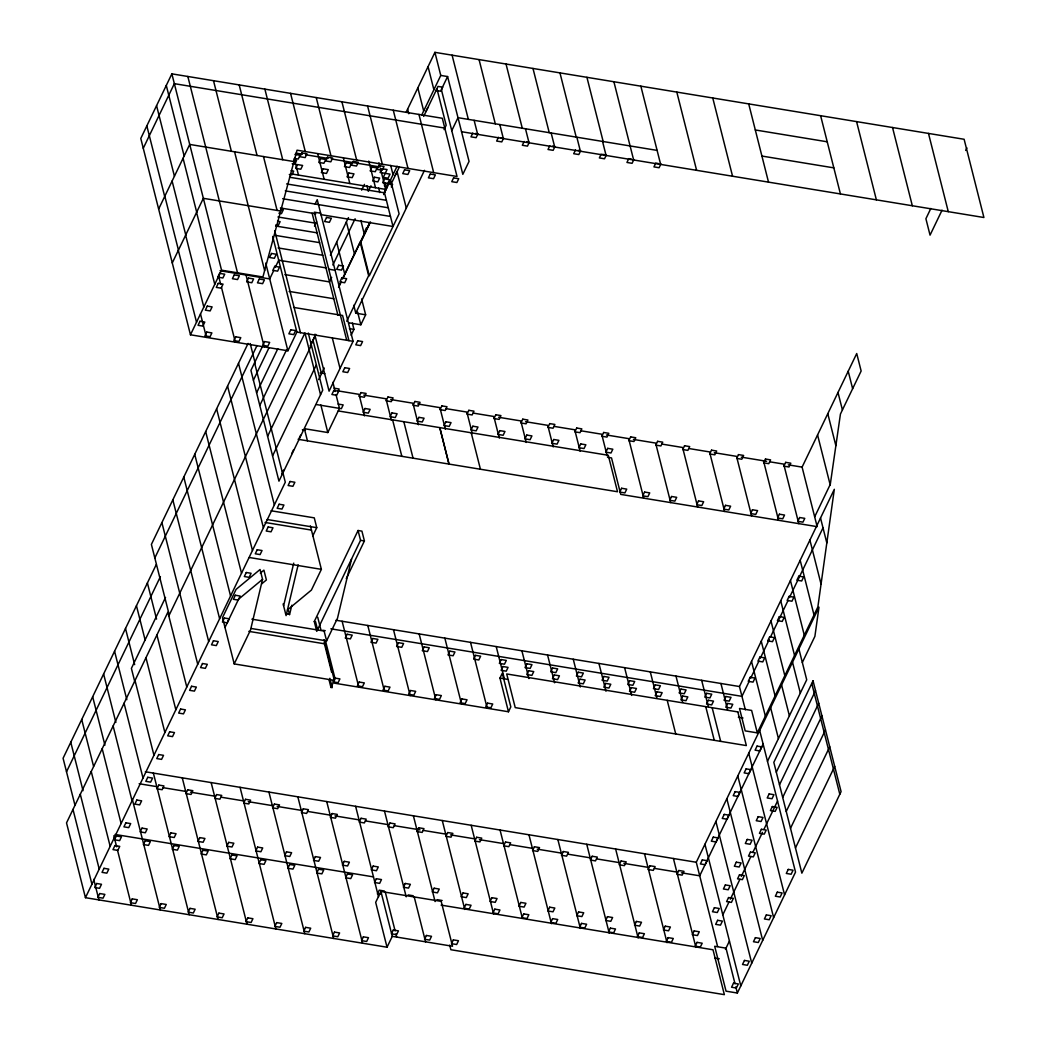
<?xml version="1.0" encoding="UTF-8"?>
<svg xmlns="http://www.w3.org/2000/svg" width="1047" height="1047" viewBox="0 0 1047 1047"><rect width="100%" height="100%" fill="white"/><g stroke="black" fill="none" stroke-linecap="round" stroke-linejoin="round"><path stroke-width="1.5" d="M234.214 663.916L222.501 617.638L236.085 589.382L260.062 569.503L262.548 579.318L250.521 630.019L234.214 663.916L334.373 680.367L324.073 639.691M283.606 605.807L293.736 563.129M298.146 564.817L286.093 615.623L283.122 603.923M291.825 605.231L289.561 614.746L288.043 608.765M351.556 559.033L337.514 618.175L325.866 642.387L335.092 678.849L330.957 687.447L332.239 687.657L329.884 678.299M171.865 73.853L221.545 270.191L262.915 276.984L297.034 150.192L457.042 176.472L442.318 118.272L171.865 73.853L140.782 138.453L190.462 334.791L287.899 350.784L296.89 332.082L272.691 236.439M143.269 148.268L174.339 83.668L444.792 128.087M158.647 209.034L189.716 144.434L293.985 161.565M172.284 262.915L203.354 198.315L280.675 211.01M190.462 334.791L221.545 270.191M273.856 270.283L269.707 278.921L220.027 270.754M275.243 267.404L278.711 260.206L325.957 267.888M248.087 343.403L151.396 544.414L169.261 614.995M315.173 203.943L317.228 199.663L353.075 341.309L329.085 391.185L314.702 334.333M154.825 557.972L256.986 345.589M314.48 226.06L316.547 221.781M156.291 564.49L63.082 758.25L74.939 805.091M262.3 346.714L250.927 370.376L278.96 481.162L322.738 390.138L308.289 333.025M253.413 380.192L269 347.774M66.511 771.809L160.413 576.622M256.607 392.808L277.821 348.703M165.518 597.471L131.399 668.392L134.998 682.592M330.394 255.167L348.468 217.606M361.673 190.161L364.448 184.377M259.8 405.438L286.629 349.633M406.262 111.95L434.924 52.35L964.117 139.277L983.918 217.514L461.544 131.713M332.881 264.996L355.116 218.758M370.978 185.79L368.322 191.3L366.908 185.699M381.906 168.711L380.087 172.506L390.034 174.142L388.084 178.186L383.267 177.388L387.05 169.562L383.189 168.92M168.803 615.95L263.216 419.677M329.596 281.669L331.663 277.39M263.347 419.454L304.939 332.985L320.552 394.693M384.419 185.816L385.715 183.12M365.154 230.589L366.45 227.893M385.846 187.557L389.615 179.718L384.485 178.88L382.652 182.675L392.612 184.311L391.316 187.007M310.148 345.942L315.723 334.346M338.94 286.106L341.06 281.695M342.474 278.751L360.142 242.027L368.649 275.675L346.74 321.233M310.763 345.222L315.618 335.105M338.561 287.428L341.335 281.643M342.722 278.764L369.827 222.409M383.817 193.342L385.702 189.402L380.401 168.462M359.658 244.056L365.783 231.308M367.824 227.055L369.185 224.228M384.17 193.08L386.893 187.413M388.947 183.173L397.114 166.172M421.64 115.209L440.761 75.436L434.924 52.35M370.481 221.964L360.783 242.132L369.303 275.78L399.09 213.837L390.583 180.176L383.647 194.585M267.6 436.285L311.391 345.261M395.19 175.412L397.14 171.368M425.841 111.702L427.791 107.658M390.767 184.782L399.182 167.298M423.655 116.413L436.939 88.786L446.166 125.247L444.072 129.606M447.593 76.549L441.35 89.505L462.826 174.352L469.056 161.395L447.593 76.549L440.761 75.436M442.174 88.563L440.879 91.259L436.062 90.461L437.999 86.417L442.816 87.202M272.573 455.916L316.351 364.893M318.668 379.59L324.243 368.007M348.847 322.816L360.835 324.779L365.639 314.794L355.771 313.171L424.493 170.321M281.892 474.029L283.842 469.985M291.629 453.809L293.579 449.752M299.285 437.868L300.581 435.172M351.138 335.223L353.951 329.373L352.342 323.039M451.767 130.653L457.997 117.683L657.11 150.388M392.272 936.345L452.54 946.252L441.18 901.375L380.912 891.468L392.272 936.345L387.037 947.221L85.448 897.685L285.294 482.209L282.507 471.15M337.932 391.539L339.149 389.013L334.019 388.162M224.987 627.454L238.572 599.198L262.548 579.318M304.69 428.733L327.816 432.542L339.464 408.33L335.982 394.562M472.799 133.048L470.967 136.843L476.11 137.681L477.929 133.885L475.364 133.466M498.477 137.262L496.644 141.057L501.788 141.895L503.607 138.112L501.042 137.681M312.687 536.143L316.757 527.675L314.27 517.859L271.068 510.766M524.154 141.476L522.335 145.271L527.466 146.122L529.285 142.327L526.72 141.908M310.383 525.869L321.377 569.346L311.404 590.076L287.441 609.943M358.061 530.502L360.548 540.331L316.77 631.341L314.283 621.525L358.061 530.502L361.922 531.143L364.408 540.959L346.256 578.677M549.832 145.703L548.013 149.499L553.143 150.336L554.975 146.541L552.41 146.122M575.523 149.917L573.691 153.713L578.834 154.55L580.653 150.768L578.088 150.336M601.2 154.131L599.368 157.927L604.512 158.778L606.331 154.982L602.483 154.354M633.906 159.51L632.074 163.306L626.944 162.455L628.763 158.66L631.328 159.092M660.906 163.947L659.087 167.742L653.943 166.892L655.775 163.096L658.341 163.528M380.912 891.468L375.677 902.344L387.037 947.221M508.476 711.764L499.956 678.103L502.298 673.234L510.818 706.895L508.476 711.764L334.399 683.168M607.535 457.277L611.513 457.932L620.74 494.393L817.157 526.654L802.094 467.119L856.721 353.533L861.144 371.004L840.44 414.049L830.206 484.918L817.563 434.937M930.835 208.458L925.901 218.731L930.05 235.143L942.051 210.185M965.687 150.428L966.904 147.902M814.671 516.838L830.14 484.669M745.346 709.801L739.457 686.531L834.315 489.315L817.851 607.011L757.308 732.874L745.189 730.885L739.509 708.453L751.628 710.442L757.308 732.874M749.312 681.008L741.943 696.347L330.878 628.828M750.66 678.22L758.879 661.141M760.266 658.249L769.296 639.468M770.697 636.576L788.064 600.455M789.451 597.562L823.007 527.832M717.588 946.462L696.281 862.257L818.976 607.195L814.893 636.367L802.329 662.489M763.106 744.024L699.71 875.816L681.414 872.818M767.49 761.326L806.714 679.778L798.9 648.931M776.311 772.176L815.534 690.64M779.505 784.805L818.728 703.257M722.81 914.829L728.974 902.03M730.335 899.19L739.915 879.284M741.289 876.431L750.856 856.525M752.911 852.258L762.491 832.352M763.865 829.499L777.541 801.06M782.698 797.421L821.921 715.886M786.245 811.451L825.468 729.903M725.44 949.328L729.432 941.017M790.511 828.282L829.734 746.733M795.471 847.913L834.695 766.365M735.007 983.748L726.003 948.15L714.682 946.292L726.042 991.169L737.363 993.027L795.524 872.112L759.677 730.466M260.323 573.115L263.909 570.144L266.396 579.959L261.606 583.925M755.319 129.972L827.222 141.79M761.915 156.055L833.818 167.86M296 153.163L302.426 154.223M305.632 154.747L328.104 158.437M331.31 158.961L380.035 166.97M294.914 154.419L300.044 155.27L298.225 159.052L294.377 158.424M294.024 159.969L296.589 160.387L294.77 164.183L292.192 163.751M291.131 170.687L293.697 171.106L291.877 174.901L289.312 174.483M292.048 174.024L385.702 189.402M289.561 177.231L384.498 192.818L393.018 226.479L320.604 214.583M286.616 183.919L386.395 200.304M285.294 190.868L388.28 207.777M282.664 198.721L390.466 216.428M320.657 213.222L314.322 212.175L346.727 340.262M280.374 207.973L315.775 213.797M280.714 209.413L283.279 209.832L281.46 213.627L278.895 213.208M277.939 216.991L314.597 223.011M277.534 221.218L280.112 221.637L278.28 225.432L275.714 225M275.636 226.021L317.084 232.827M274.942 235.313L319.571 242.642M278.136 247.93L322.764 255.272M328.745 269.21L335.092 270.257M284.876 274.576L329.504 281.905M289.129 291.406L333.771 298.735M294.089 307.491L342.565 315.461L348.952 340.694M349.397 328.627L353.951 329.373M296.89 332.082L353.075 341.309M320.146 372.902L324.779 373.661M338.39 390.95L359.003 394.339L364.461 415.881M363.767 395.125L385.977 398.763L391.421 420.305M390.727 399.548L412.937 403.2L418.394 424.742M417.701 403.972L439.897 407.623L445.355 429.165M446.244 408.67L466.87 412.06L472.315 433.602M473.218 413.094L493.831 416.484L499.288 438.026M498.594 417.269L520.804 420.907L526.248 442.449M525.555 421.692L547.764 425.344L553.209 446.886M554.112 426.391L574.724 429.767L580.182 451.309M581.072 430.814L601.698 434.204L607.142 455.746M606.449 434.976L628.658 438.628L643.722 498.176M633.422 439.413L655.618 443.064L670.695 502.599M661.966 444.098L682.592 447.488L697.655 507.036M688.939 448.535L709.552 451.911L724.616 511.46M714.316 452.697L736.525 456.348L751.589 515.896M741.276 457.133L766.6 461.282M769.702 461.792L783.706 464.096L798.782 523.644M788.299 464.855L802.094 467.119M338.037 404.063L343.167 404.901L341.348 408.696L316.325 404.535M338.207 410.934L608.281 455.288L617.508 491.75L298.107 439.295M302.387 429.767L305.423 430.265M267.155 519.521L316.757 527.675M265.048 522.453L311.443 530.083M360.548 540.331L364.408 540.959M249.395 557.514L321.377 569.346M336.022 620.256L739.457 686.531M285.609 613.738L289.469 614.38M314.283 621.525L315.566 621.748L317.699 630.15M322.685 630.255L325.251 630.674M251.882 619.183L324.112 631.053L326.599 640.869L251.162 628.475M248.833 631.367L325.146 643.905M499.956 678.103L507.586 679.359M738.344 717.26L742.99 718.02M145.35 771.77L696.281 862.257M139.146 783.745L156.801 786.637M163.227 787.697L185.699 791.388M190.502 792.173L214.583 796.126M221.009 797.186L243.48 800.876M248.296 801.662L272.364 805.627M277.18 806.412L301.261 810.365M307.674 811.425L330.145 815.116M334.961 815.901L359.042 819.853M365.455 820.913L387.927 824.604M394.353 825.664L420.03 829.878M423.237 830.402L445.708 834.093M450.524 834.891L474.605 838.843M479.421 839.629L503.502 843.594M509.915 844.641L532.386 848.332M537.203 849.13L561.284 853.083M567.696 854.13L590.168 857.82M596.594 858.88L619.065 862.571M623.881 863.356L647.949 867.322M654.375 868.369L676.846 872.059M115.052 834.446L373.465 876.889M384.38 891.01L379.236 890.172L377.417 893.955L379.982 894.387M408.134 894.91L413.264 895.761M437.018 899.661L442.161 900.499M441.114 905.118L713.007 949.773L724.367 994.65L450.864 949.721L449.687 945.088M714.669 958.031L719.25 958.777M928.48 133.427L948.281 211.664M892.528 127.512L912.33 205.762M856.577 121.609L876.378 199.846M820.626 115.707L840.427 193.944M848.214 371.227L852.638 388.699M837.993 392.468L842.416 409.94M827.784 413.709L835.872 445.682M748.71 103.889L768.511 182.139M820.521 518.003L826.816 542.922M712.758 97.986L732.56 176.223M809.907 540.069L821.057 584.134M800.183 560.302L814.016 614.995M676.807 92.084L696.608 170.321M763.485 460.772L778.549 520.32M790.446 580.522L804.292 635.215M811.778 683.482L839.812 794.267M780.722 600.756L794.555 655.448M792.514 662.201L800.327 693.062M640.856 86.181L660.657 164.418M770.985 620.976L784.831 675.668M781.572 684.96L789.386 715.808M761.261 641.209L775.094 695.902M613.895 81.745L633.644 159.982M770.631 707.72L778.431 738.567M751.524 661.429L765.37 716.122M586.922 77.321L603.177 141.541M602.535 141.424L606.082 155.453M748.736 753.225L784.569 894.871M720.925 683.482L727.56 709.748M576.845 137.209L580.404 151.239M559.962 72.884L576.203 137.105M737.795 775.984L773.628 917.617M712.156 707.707L720.676 741.368M701.66 680.314L708.309 706.594M705.743 706.646L714.263 740.308M726.84 798.73L762.687 940.376M551.167 132.995L554.714 147.012M532.988 68.461L549.243 132.681M715.899 821.489L751.733 963.135M675.982 676.1L682.631 702.367M525.489 128.781L529.036 142.798M704.945 844.248L740.792 985.894M667.214 700.325L675.734 733.986M506.028 64.024L522.283 128.244M735.792 986.837L737.363 993.027M650.292 671.886L656.94 698.153M499.812 124.554L503.358 138.584M479.068 59.6L495.31 123.821M673.417 858.501L695.915 947.417M624.614 667.659L631.642 695.43M474.121 120.34L477.681 134.356M452.095 55.177L468.349 119.384M598.936 663.445L605.964 691.216M644.52 853.763L667.018 942.68M428.053 66.642L433.89 89.715M573.259 659.23L580.274 686.989M615.636 849.012L638.133 937.929M417.832 87.869L423.682 110.956M418.957 114.437L433.68 172.637M547.568 655.003L554.596 682.775M407.623 109.11L408.788 113.73M586.739 844.275L609.236 933.178M393.279 110.223L408.003 168.423M471.202 432.777L480.429 469.239M521.89 650.789L528.918 678.561M397.075 171.656L406.301 208.117M390.688 165.439L393.031 174.666M557.855 839.524L580.352 928.44M367.602 105.996L382.325 164.196M378.962 162.756L379.668 165.57M496.213 646.575L504.366 678.822M449.006 464.07L439.779 427.608L448.967 464.07M378.648 188.107L379.786 192.596M368.766 161.094L375.52 187.727M528.957 834.773L551.455 923.69M341.911 101.781L356.647 159.982M470.522 642.348L487.208 708.269M360.862 220.511L364.264 233.965M343.442 158.267L349.829 183.513M403.828 421.705L413.055 458.167M316.233 97.567L330.957 155.767M346.374 221.938L354.54 254.199M500.06 830.035L522.165 917.381M392.599 419.86L401.826 456.322M361.634 298.945L365.639 314.794M444.844 638.133L461.531 704.042M317.765 154.053L324.151 179.299M357.629 312.098L360.835 324.779M353.768 305.24L355.771 313.171M336.65 242.171L344.816 274.419M290.556 93.353L305.279 151.54M471.176 825.285L493.674 914.201M419.166 633.919L435.84 699.828M312.124 213.195L337.932 315.212M294.312 158.621L298.474 175.085M332.436 338.43L340.026 368.426M264.878 89.126L282.729 159.72M332.881 382.325L335.21 391.499M442.279 820.534L464.776 909.45M393.489 629.692L410.162 695.614M312.948 340.118L321.468 373.779M263.478 156.553L277.102 210.434M320.853 405.006L327.816 432.542M239.187 84.912L257.052 155.493M274.707 230.693L300.476 332.737M367.798 625.478L384.485 691.386M413.395 815.796L435.094 901.572M265.702 263.072L287.899 350.784M234.58 151.802L264.642 270.584M304.638 429.728L307.438 440.826M213.509 80.698L231.374 151.278M414.219 896.939L425.566 941.816M342.12 621.264L358.807 687.172M384.498 811.045L406.21 896.821M246.032 275.034L264.224 346.897M187.832 76.47L237.512 272.809M250.22 343.573L255.272 363.545M254.578 362.786L282.611 473.571M317.725 617.259L320.997 630.189M324.151 642.649L331.637 672.253M385.322 892.201L395.112 930.888M395.897 933.976L396.682 937.078M328.994 679.647L330.957 687.447M355.614 806.308L378.543 896.913M218.718 276.539L220.695 284.339M221.493 287.467L235.326 342.16M238.507 363.322L274.353 504.955M166.29 85.422L184.154 156.003M183.068 158.28L196.692 212.161M196.574 212.41L214.766 284.287M156.566 105.642L174.43 176.236M227.565 386.068L263.412 527.714M172.114 181.039L185.751 234.908M185.633 235.169L203.812 307.033M326.716 801.557L362.563 943.203M200.5 313.969L206.442 337.409M164.824 196.208L178.448 250.076M146.842 125.876L164.693 196.456M178.33 250.338L196.522 322.214M216.624 408.827L252.458 550.473M205.67 431.586L241.517 573.219M297.832 796.806L333.666 938.452M194.729 454.333L230.562 595.979M268.935 792.069L304.782 933.715M183.788 477.092L219.621 618.738M172.834 499.851L208.68 641.497M240.051 787.318L275.885 928.964M161.892 522.61L197.726 664.243M211.154 782.58L247 924.213M186.785 687.002L167.86 612.207L66.524 822.89L85.448 897.685M147.405 582.97L156.553 619.117M156.919 634.966L175.844 709.761M182.257 777.829L218.103 919.475M136.45 605.729L145.219 640.371M145.965 657.725L164.889 732.507M125.509 628.488L134.657 664.636M135.024 680.471L153.948 755.267M153.372 773.079L189.206 914.725M114.568 651.234L126.818 699.671M124.07 703.231L143.007 778.026M103.614 673.993L115.864 722.417M132.315 799.319L160.322 909.987M113.128 725.99L132.053 800.785M92.673 696.752L104.922 745.176M102.187 748.736L121.112 823.531M113.848 835.755L116.649 846.814M117.447 849.968L131.425 905.236M81.718 719.511L93.576 766.352M91.233 771.495L110.157 846.29M70.777 742.258L83.027 790.694M80.292 794.254L99.216 869.049M93.733 879.375L98.928 899.897M72.989 809.423L91.927 884.218M219.582 273.346L217.763 277.141L222.893 277.992L224.725 274.196L219.582 273.346M199.99 321.272L198.053 325.316L202.869 326.101L204.806 322.057L199.99 321.272M207.293 306.104L205.343 310.148L210.159 310.933L212.109 306.889L207.293 306.104M218.234 283.344L216.297 287.388L221.113 288.174L223.05 284.13L218.234 283.344M206.756 332.069L204.924 335.851L210.067 336.702L211.887 332.907L206.756 332.069M234.24 274.916L232.408 278.711L237.551 279.562L239.37 275.767L234.24 274.916M301.837 152.954L300.005 156.749L305.148 157.6L306.967 153.804L301.837 152.954M297.479 164.588L295.66 168.384L300.803 169.221L302.622 165.439L297.479 164.588M248.479 278.096L246.647 281.892L251.79 282.729L253.61 278.934L248.479 278.096M271.5 253.466L269.55 257.51L274.366 258.295L276.316 254.251L271.5 253.466M259.29 279.039L257.47 282.834L262.614 283.672L264.433 279.876L259.29 279.039M320.591 158.647L318.772 162.429L323.903 163.28L325.735 159.484L320.591 158.647M235.64 336.807L233.821 340.602L238.952 341.44L240.784 337.658L235.64 336.807M274.759 266.318L272.809 270.362L277.625 271.147L279.562 267.103L274.759 266.318M327.515 157.181L325.682 160.963L330.826 161.814L332.645 158.018L327.515 157.181M323.17 168.803L321.337 172.598L326.481 173.449L328.3 169.653L323.17 168.803M346.269 162.861L344.45 166.656L349.58 167.494L351.412 163.698L346.269 162.861M264.538 341.558L262.705 345.353L267.849 346.191L269.668 342.395L264.538 341.558M353.192 161.395L351.373 165.19L356.503 166.028L358.336 162.233L353.192 161.395M326.546 217.475L324.596 221.519L329.412 222.317L331.362 218.26L326.546 217.475M348.847 173.03L347.028 176.825L352.158 177.663L353.978 173.867L348.847 173.03M290.804 329.779L288.867 333.823L293.684 334.608L295.62 330.564L290.804 329.779M371.96 167.075L370.128 170.87L375.271 171.708L377.09 167.926L371.96 167.075M378.87 165.609L377.051 169.405L382.181 170.255L384.013 166.46L378.87 165.609M374.525 177.244L372.706 181.039L377.836 181.877L379.668 178.095L374.525 177.244M338.639 265.271L336.689 269.315L341.505 270.113L343.455 266.069L338.639 265.271M341.832 277.9L339.882 281.944L344.699 282.729L346.649 278.685L341.832 277.9M404.561 169.836L402.729 173.619L407.872 174.469L409.691 170.674L404.561 169.836M430.238 174.051L428.406 177.846L433.55 178.684L435.369 174.888L430.238 174.051M116.322 836.003L114.503 839.799L119.633 840.636L121.452 836.841L116.322 836.003M96.677 883.485L94.74 887.529L99.557 888.327L101.494 884.283L96.677 883.485M103.98 868.316L102.03 872.36L106.846 873.159L108.796 869.115L103.98 868.316M114.921 845.557L112.984 849.614L117.801 850.4L119.738 846.356L114.921 845.557M125.876 822.811L123.926 826.855L128.742 827.64L130.692 823.596L125.876 822.811M136.817 800.052L134.867 804.096L139.683 804.894L141.633 800.837L136.817 800.052M147.758 777.293L145.821 781.337L150.637 782.135L152.574 778.091L147.758 777.293M158.712 754.547L156.762 758.591L161.578 759.376L163.528 755.332L158.712 754.547M169.653 731.788L167.703 735.832L172.519 736.617L174.469 732.573L169.653 731.788M180.594 709.028L178.657 713.072L183.474 713.871L185.411 709.827L180.594 709.028M191.549 686.269L189.599 690.326L194.415 691.112L196.365 687.068L191.549 686.269M202.49 663.523L200.553 667.567L205.356 668.352L207.306 664.308L202.49 663.523M213.444 640.764L211.494 644.808L216.31 645.593L218.247 641.549L213.444 640.764M224.385 618.005L222.435 622.049L227.251 622.847L229.201 618.803L224.385 618.005M235.326 595.246L233.389 599.303L238.206 600.088L240.143 596.044L235.326 595.246M246.281 572.5L244.331 576.544L249.147 577.329L251.097 573.285L246.281 572.5M257.222 549.74L255.272 553.784L260.088 554.583L262.038 550.526L257.222 549.74M268.163 526.981L266.226 531.025L271.042 531.824L272.979 527.78L268.163 526.981M279.117 504.235L277.167 508.279L281.983 509.064L283.933 505.02L279.117 504.235M290.058 481.476L288.108 485.52L292.924 486.305L294.874 482.261L290.058 481.476M333.849 390.452L331.899 394.497L336.715 395.282L338.652 391.238L333.849 390.452M344.79 367.693L342.84 371.737L347.656 372.536L349.606 368.492L344.79 367.693M357.747 340.772L355.797 344.816L360.613 345.602L362.563 341.558L357.747 340.772M99.727 893.536L97.908 897.331L103.038 898.169L104.87 894.387L99.727 893.536M158.817 785.08L156.998 788.862L162.128 789.713L163.947 785.917L158.817 785.08M453.587 177.885L451.767 181.681L456.898 182.518L458.73 178.723L453.587 177.885M142.026 828.125L140.193 831.92L145.337 832.758L147.156 828.975L142.026 828.125M145.219 840.754L143.387 844.536L148.53 845.387L150.349 841.592L145.219 840.754M360.979 392.599L359.147 396.394L364.291 397.232L366.11 393.436L360.979 392.599M364.997 408.487L363.178 412.282L368.308 413.12L370.141 409.338L364.997 408.487M132.236 898.876L130.404 902.671L135.547 903.509L137.366 899.726L132.236 898.876M187.701 789.818L185.882 793.613L191.025 794.451L192.844 790.668L187.701 789.818M170.91 832.875L169.09 836.671L174.221 837.508L176.053 833.713L170.91 832.875M387.94 397.022L386.121 400.818L391.251 401.655L393.083 397.873L387.94 397.022M174.103 845.492L172.284 849.287L177.414 850.125L179.246 846.342L174.103 845.492M391.971 412.924L390.138 416.706L395.282 417.557L397.101 413.761L391.971 412.924M161.12 903.626L159.301 907.422L164.431 908.259L166.264 904.464L161.12 903.626M216.598 794.568L214.779 798.364L219.909 799.201L221.728 795.406L216.598 794.568M199.807 837.613L197.975 841.408L203.118 842.259L204.937 838.464L199.807 837.613M414.913 401.459L413.081 405.241L418.224 406.092L420.043 402.297L414.913 401.459M203 850.243L201.168 854.038L206.311 854.876L208.131 851.08L203 850.243M418.931 417.347L417.112 421.143L422.242 421.98L424.061 418.198L418.931 417.347M190.017 908.364L188.185 912.159L193.329 913.01L195.148 909.215L190.017 908.364M245.495 799.306L243.663 803.101L248.806 803.952L250.626 800.157L245.495 799.306M228.691 842.364L226.872 846.159L232.002 846.997L233.834 843.201L228.691 842.364M441.873 405.883L440.054 409.678L445.184 410.516L447.004 406.733L441.873 405.883M231.884 854.98L230.065 858.776L235.195 859.626L237.028 855.831L231.884 854.98M445.891 421.784L444.072 425.566L449.202 426.417L451.035 422.622L445.891 421.784M347.081 634.26L345.261 638.055L350.392 638.892L352.211 635.11L347.081 634.26M218.902 913.115L217.082 916.91L222.213 917.748L224.045 913.952L218.902 913.115M274.379 804.057L272.56 807.852L277.691 808.69L279.523 804.894L274.379 804.057M334.778 678.05L332.959 681.846L338.089 682.696L339.909 678.901L334.778 678.05M257.588 847.115L255.756 850.897L260.899 851.748L262.718 847.952L257.588 847.115M468.834 410.319L467.014 414.102L472.145 414.952L473.977 411.157L468.834 410.319M260.782 859.731L258.949 863.526L264.093 864.364L265.912 860.569L260.782 859.731M472.864 426.208L471.032 430.003L476.176 430.841L477.995 427.045L472.864 426.208M372.758 638.487L370.939 642.269L376.069 643.12L377.902 639.324L372.758 638.487M359.173 682.055L357.354 685.85L362.484 686.701L364.317 682.906L359.173 682.055M247.799 917.866L245.966 921.648L251.11 922.499L252.929 918.703L247.799 917.866M303.277 808.808L301.444 812.59L306.588 813.44L308.407 809.645L303.277 808.808M495.807 414.743L493.975 418.538L499.118 419.376L500.937 415.58L495.807 414.743M286.472 851.852L284.653 855.648L289.783 856.485L291.616 852.703L286.472 851.852M289.666 864.482L287.846 868.264L292.977 869.115L294.809 865.319L289.666 864.482M499.825 430.631L498.006 434.426L503.136 435.277L504.968 431.482L499.825 430.631M398.449 642.701L396.617 646.496L401.76 647.334L403.579 643.539L398.449 642.701M384.851 686.282L383.032 690.078L388.162 690.915L389.994 687.12L384.851 686.282M276.683 922.603L274.864 926.399L279.994 927.236L281.826 923.454L276.683 922.603M332.161 813.545L330.342 817.341L335.472 818.178L337.304 814.396L332.161 813.545M522.767 419.166L520.948 422.962L526.078 423.813L527.91 420.017L522.767 419.166M315.369 856.603L313.537 860.398L318.681 861.236L320.5 857.441L315.369 856.603M424.127 646.915L422.294 650.711L427.438 651.548L429.257 647.766L424.127 646.915M526.785 435.068L524.966 438.863L530.096 439.701L531.928 435.905L526.785 435.068M318.563 869.219L316.731 873.015L321.874 873.852L323.693 870.07L318.563 869.219M410.542 690.497L408.71 694.292L413.853 695.129L415.672 691.347L410.542 690.497M305.58 927.354L303.761 931.149L308.891 931.987L310.71 928.192L305.58 927.354M549.74 423.603L547.908 427.398L553.052 428.236L554.871 424.441L549.74 423.603M361.058 818.296L359.226 822.091L364.369 822.929L366.188 819.134L361.058 818.296M344.254 861.341L342.434 865.136L347.565 865.987L349.397 862.191L344.254 861.341M449.804 651.142L447.985 654.925L453.115 655.775L454.948 651.98L449.804 651.142M553.758 439.491L551.926 443.287L557.069 444.137L558.889 440.342L553.758 439.491M347.447 873.97L345.628 877.766L350.758 878.603L352.59 874.808L347.447 873.97M436.219 694.711L434.4 698.506L439.531 699.357L441.35 695.561L436.219 694.711M576.701 428.027L574.868 431.822L580.012 432.673L581.831 428.877L576.701 428.027M334.464 932.092L332.645 935.887L337.788 936.738L339.608 932.942L334.464 932.092M389.942 823.034L388.123 826.829L393.253 827.68L395.085 823.884L389.942 823.034M373.151 866.091L371.319 869.887L376.462 870.724L378.281 866.942L373.151 866.091M475.482 655.357L473.663 659.152L478.793 659.99L480.625 656.194L475.482 655.357M580.719 443.928L578.899 447.71L584.03 448.561L585.862 444.766L580.719 443.928M461.897 698.938L460.078 702.733L465.208 703.571L467.041 699.776L461.897 698.938M376.344 878.708L374.525 882.503L379.655 883.354L381.474 879.559L376.344 878.708M603.661 432.463L601.842 436.246L606.972 437.096L608.804 433.301L603.661 432.463M363.361 936.843L361.542 940.638L366.672 941.475L368.492 937.68L363.361 936.843M418.839 827.784L417.007 831.58L422.15 832.417L423.97 828.622L418.839 827.784M501.173 659.571L499.34 663.366L504.484 664.204L506.303 660.421L501.173 659.571M502.926 666.52L501.107 670.316L506.238 671.166L508.057 667.371L502.926 666.52M607.692 448.352L605.86 452.147L611.003 452.985L612.822 449.202L607.692 448.352M487.575 703.152L485.756 706.947L490.899 707.785L492.718 704.003L487.575 703.152M405.228 883.459L403.409 887.254L408.552 888.092L410.372 884.309L405.228 883.459M393.306 930.024L391.486 933.819L396.617 934.67L398.449 930.875L393.306 930.024M630.634 436.887L628.802 440.682L633.945 441.52L635.765 437.738L630.634 436.887M526.85 663.785L525.018 667.58L530.162 668.431L531.981 664.636L526.85 663.785M447.723 832.535L445.904 836.317L451.035 837.168L452.867 833.373L447.723 832.535M528.604 670.747L526.785 674.543L531.915 675.38L533.748 671.585L528.604 670.747M621.591 488.268L619.772 492.064L624.902 492.915L626.734 489.119L621.591 488.268M434.125 888.209L432.306 891.992L437.437 892.842L439.256 889.047L434.125 888.209M657.595 441.324L655.775 445.106L660.906 445.957L662.725 442.161L657.595 441.324M552.528 668.012L550.709 671.808L555.839 672.645L557.671 668.85L552.528 668.012M426.378 935.455L424.545 939.251L429.689 940.101L431.508 936.306L426.378 935.455M554.295 674.962L552.463 678.757L557.606 679.595L559.425 675.812L554.295 674.962M476.621 837.273L474.801 841.068L479.932 841.906L481.751 838.124L476.621 837.273M644.586 492.051L642.766 495.846L647.897 496.684L649.729 492.888L644.586 492.051M463.023 892.947L461.19 896.742L466.334 897.593L468.153 893.798L463.023 892.947M684.555 445.747L682.736 449.543L687.866 450.38L689.698 446.585L684.555 445.747M465.915 904.399L464.096 908.194L469.226 909.045L471.045 905.249L465.915 904.399M578.206 672.226L576.387 676.022L581.517 676.859L583.349 673.077L578.206 672.226M453.338 939.892L451.519 943.687L456.649 944.525L458.481 940.73L453.338 939.892M579.973 679.176L578.14 682.971L583.284 683.822L585.103 680.027L579.973 679.176M671.559 496.474L669.727 500.27L674.87 501.12L676.689 497.325L671.559 496.474M505.505 842.024L503.686 845.819L508.829 846.657L510.648 842.861L505.505 842.024M491.907 897.698L490.088 901.493L495.218 902.331L497.05 898.535L491.907 897.698M711.528 450.171L709.696 453.966L714.839 454.817L716.658 451.021L711.528 450.171M603.897 676.441L602.064 680.236L607.208 681.087L609.027 677.291L603.897 676.441M494.812 909.149L492.98 912.945L498.123 913.782L499.943 909.987L494.812 909.149M605.65 683.403L603.831 687.198L608.961 688.036L610.794 684.241L605.65 683.403M698.519 500.911L696.687 504.706L701.83 505.544L703.649 501.749L698.519 500.911M534.402 846.761L532.583 850.557L537.713 851.407L539.532 847.612L534.402 846.761M520.804 902.435L518.972 906.231L524.115 907.082L525.934 903.286L520.804 902.435M629.574 680.668L627.742 684.463L632.885 685.301L634.704 681.505L629.574 680.668M738.488 454.607L736.669 458.403L741.799 459.24L743.632 455.445L738.488 454.607M631.328 687.617L629.509 691.413L634.639 692.25L636.471 688.468L631.328 687.617M523.696 913.9L521.877 917.682L527.007 918.533L528.84 914.738L523.696 913.9M725.479 505.335L723.66 509.13L728.791 509.968L730.623 506.185L725.479 505.335M563.299 851.512L561.467 855.307L566.61 856.145L568.429 852.363L563.299 851.512M655.252 684.882L653.433 688.677L658.563 689.515L660.395 685.733L655.252 684.882M549.688 907.186L547.869 910.982L552.999 911.819L554.831 908.037L549.688 907.186M765.462 459.031L763.629 462.826L768.773 463.677L770.592 459.882L765.462 459.031M657.019 691.831L655.186 695.627L660.33 696.477L662.149 692.682L657.019 691.831M552.594 918.638L550.761 922.433L555.905 923.271L557.724 919.488L552.594 918.638M752.453 509.771L750.62 513.553L755.764 514.404L757.583 510.609L752.453 509.771M592.183 856.263L590.364 860.045L595.494 860.896L597.327 857.1L592.183 856.263M785.682 462.355L783.85 466.151L788.993 466.988L790.812 463.206L785.682 462.355M680.93 689.096L679.11 692.892L684.241 693.742L686.073 689.947L680.93 689.096M578.585 911.937L576.753 915.719L581.896 916.57L583.716 912.775L578.585 911.937M682.696 696.059L680.864 699.841L686.007 700.692L687.827 696.896L682.696 696.059M581.478 923.389L579.658 927.184L584.789 928.022L586.621 924.226L581.478 923.389M779.413 514.195L777.594 517.99L782.724 518.828L784.543 515.045L779.413 514.195M621.08 861L619.248 864.796L624.392 865.647L626.211 861.851L621.08 861M706.62 693.323L704.788 697.106L709.931 697.956L711.751 694.161L706.62 693.323M708.374 700.273L706.555 704.068L711.685 704.906L713.517 701.11L708.374 700.273M607.469 916.675L605.65 920.47L610.781 921.321L612.613 917.525L607.469 916.675M799.633 517.519L797.814 521.314L802.944 522.152L804.777 518.357L799.633 517.519M610.375 928.126L608.543 931.922L613.686 932.772L615.505 928.977L610.375 928.126M725.872 696.477L724.053 700.273L729.183 701.124L731.015 697.328L725.872 696.477M727.639 703.44L725.807 707.235L730.95 708.073L732.769 704.278L727.639 703.44M649.965 865.751L648.145 869.547L653.276 870.384L655.108 866.589L649.965 865.751M750.176 677.291L748.239 681.335L753.042 682.121L754.992 678.076L750.176 677.291M759.913 657.058L757.963 661.102L762.779 661.9L764.729 657.843L759.913 657.058M769.637 636.825L767.687 640.882L772.503 641.667L774.453 637.623L769.637 636.825M779.374 616.604L777.424 620.649L782.24 621.434L784.177 617.39L779.374 616.604M789.098 596.371L787.148 600.428L791.964 601.214L793.914 597.17L789.098 596.371M798.822 576.151L796.885 580.195L801.701 580.98L803.638 576.936L798.822 576.151M636.367 921.425L634.534 925.221L639.678 926.058L641.497 922.263L636.367 921.425M639.259 932.877L637.44 936.672L642.57 937.51L644.402 933.715L639.259 932.877M678.862 870.489L677.029 874.284L682.173 875.135L683.992 871.34L678.862 870.489M665.251 926.176L663.432 929.958L668.562 930.809L670.394 927.014L665.251 926.176M702.315 859.888L700.378 863.932L705.181 864.73L707.131 860.686L702.315 859.888M713.269 837.129L711.319 841.173L716.135 841.971L718.085 837.927L713.269 837.129M724.21 814.383L722.26 818.427L727.076 819.212L729.026 815.168L724.21 814.383M735.151 791.624L733.214 795.668L738.03 796.453L739.967 792.409L735.151 791.624M746.105 768.864L744.155 772.908L748.971 773.707L750.921 769.663L746.105 768.864M757.046 746.105L755.096 750.162L759.913 750.948L761.863 746.904L757.046 746.105M668.156 937.628L666.324 941.41L671.467 942.261L673.286 938.465L668.156 937.628M813.048 680.825L773.825 762.36L801.858 873.159L841.081 791.611L813.048 680.825M694.148 930.914L692.329 934.709L697.459 935.547L699.278 931.765L694.148 930.914M697.04 942.365L695.221 946.161L700.351 946.998L702.184 943.216L697.04 942.365M714.407 907.684L712.47 911.728L717.287 912.526L719.224 908.482L714.407 907.684M725.362 884.937L723.412 888.982L728.228 889.767L730.178 885.723L725.362 884.937M736.303 862.178L734.353 866.222L739.169 867.008L741.119 862.964L736.303 862.178M747.244 839.419L745.307 843.463L750.123 844.262L752.06 840.218L747.244 839.419M758.198 816.66L756.248 820.717L761.064 821.502L763.014 817.458L758.198 816.66M769.139 793.914L767.202 797.958L772.005 798.743L773.955 794.699L769.139 793.914M717.601 920.313L715.664 924.357L720.48 925.142L722.417 921.098L717.601 920.313M728.555 897.554L726.605 901.598L731.421 902.396L733.371 898.339L728.555 897.554M739.496 874.795L737.546 878.839L742.362 879.637L744.312 875.593L739.496 874.795M750.45 852.049L748.5 856.093L753.317 856.878L755.253 852.834L750.45 852.049M761.391 829.289L759.441 833.333L764.258 834.119L766.208 830.075L761.391 829.289M772.333 806.53L770.396 810.574L775.199 811.373L777.149 807.329L772.333 806.53M733.515 983.185L731.565 987.229L736.381 988.015L738.331 983.971L733.515 983.185M744.456 960.426L742.519 964.47L747.336 965.269L749.272 961.225L744.456 960.426M755.411 937.667L753.46 941.724L758.277 942.509L760.227 938.465L755.411 937.667M766.352 914.921L764.402 918.965L769.218 919.75L771.168 915.706L766.352 914.921M777.306 892.162L775.356 896.206L780.172 897.004L782.109 892.947L777.306 892.162M788.247 869.403L786.297 873.447L791.113 874.245L793.063 870.201L788.247 869.403M737.847 711.921L506.709 673.954L515.229 707.615L746.354 745.582L737.847 711.921"/></g></svg>
